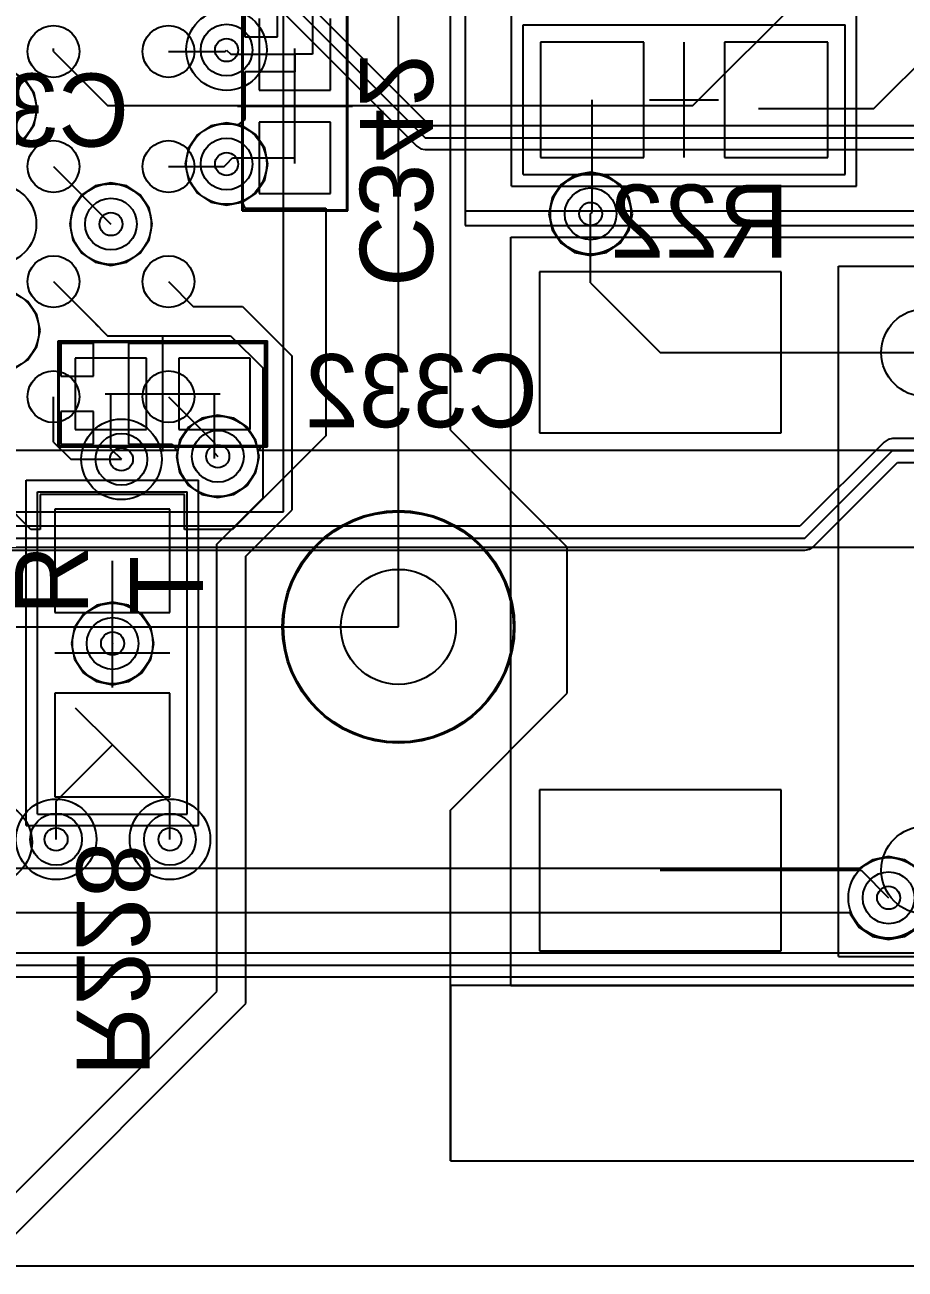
# Model space of a CAD drawing. Extents: x 28 to 300, y 18 to 330.
# Drawn here: x 176.72 to 184.38, y 98.34 to 109.15 of the extents above; entities that cross this region are included whole.
import ezdxf

# ---------------------------------------------------------------- set-up
doc = ezdxf.new("R2010")
doc.units = 0
for name, color, linetype in [('BOTTOMLAYER', 5, 'CONTINUOUS'), ('BOTTOMOVERLAY', 54, 'CONTINUOUS'), ('BOTTOMPASTE', 16, 'CONTINUOUS'), ('BOTTOMSOLDER', 6, 'CONTINUOUS'), ('DRILLDRAWING', 1, 'CONTINUOUS'), ('INTERNALPLANE1', 76, 'CONTINUOUS'), ('INTERNALPLANE6', 136, 'CONTINUOUS'), ('MECHANICAL14', 56, 'CONTINUOUS'), ('MECHANICAL15', 56, 'CONTINUOUS'), ('MECHANICAL16', 56, 'CONTINUOUS'), ('MIDLAYER1', 16, 'CONTINUOUS'), ('MIDLAYER3', 90, 'CONTINUOUS'), ('MULTILAYER', 9, 'CONTINUOUS'), ('TOPLAYER', 1, 'CONTINUOUS'), ('TOPOVERLAY', 2, 'CONTINUOUS'), ('TOPPASTE', 8, 'CONTINUOUS'), ('TOPSOLDER', 216, 'CONTINUOUS'), ('VIAHOLELAYER', 16, 'CONTINUOUS')]:
    doc.layers.add(name, color=color, linetype=linetype)

msp = doc.modelspace()

# ---------------------------------------------------------------- linework, layer by layer
at = {"layer": 'BOTTOMLAYER'}
for p, q in [((184.107, 108.428), (186.139, 110.46)), ((178.635, 109.336), (178.635, 109.052)), ((178.919, 109.052), (178.919, 109.336)), ((179.224, 109.336), (179.224, 108.899)), ((178.762, 109.209), (178.762, 108.589)), ((179.382, 108.589), (179.382, 109.209)), ((178.635, 109.052), (178.919, 109.052)), ((181.206, 109.004), (181.206, 108.004)), ((182.106, 109.004), (181.206, 109.004)), ((182.106, 108.004), (182.106, 109.004)), ((182.806, 109.004), (182.806, 108.004)), ((183.706, 109.004), (182.806, 109.004)), ((183.706, 108.004), (183.706, 109.004)), ((178.477, 108.936), (178.514, 108.899)), ((178.514, 108.899), (179.072, 108.899)), ((179.224, 108.899), (179.072, 108.899)), ((179.072, 108.899), (179.072, 108.747)), ((176.726, 108.678), (176.609, 108.756)), ((176.803, 108.562), (176.726, 108.678)), ((179.072, 108.747), (178.635, 108.747)), ((178.635, 108.747), (178.635, 108.462)), ((176.831, 108.424), (176.803, 108.562)), ((178.762, 108.589), (179.382, 108.589)), ((178.635, 108.462), (178.635, 108.462)), ((178.635, 108.462), (178.635, 108.436)), ((178.635, 108.436), (178.635, 108.436)), ((178.635, 108.436), (178.635, 108.333)), ((181.656, 107.526), (181.656, 108.504)), ((176.803, 108.287), (176.831, 108.424)), ((178.635, 108.333), (178.576, 108.285)), ((183.103, 108.428), (183.256, 108.428)), ((183.256, 108.428), (183.65, 108.428)), ((183.65, 108.428), (184.107, 108.428)), ((183.65, 108.428), (183.98, 108.428)), ((176.726, 108.17), (176.803, 108.287)), ((178.34, 108.277), (178.223, 108.2)), ((178.477, 108.305), (178.34, 108.277)), ((178.576, 108.285), (178.477, 108.305)), ((179.382, 108.309), (178.762, 108.309)), ((178.762, 108.309), (178.762, 107.689)), ((179.382, 107.689), (179.382, 108.309)), ((176.609, 108.093), (176.726, 108.17)), ((178.223, 108.2), (178.145, 108.083)), ((178.145, 108.083), (178.118, 107.946)), ((181.206, 108.004), (182.106, 108.004)), ((182.806, 108.004), (183.706, 108.004)), ((178.118, 107.946), (178.145, 107.808)), ((178.477, 107.946), (178.53, 107.999)), ((178.53, 107.999), (179.072, 107.999)), ((178.145, 107.808), (178.223, 107.692)), ((177.334, 107.756), (177.218, 107.678)), ((177.472, 107.783), (177.334, 107.756)), ((177.609, 107.756), (177.472, 107.783)), ((177.726, 107.678), (177.609, 107.756)), ((178.223, 107.692), (178.34, 107.614)), ((178.762, 107.689), (179.382, 107.689)), ((177.218, 107.678), (177.14, 107.562)), ((177.803, 107.562), (177.726, 107.678)), ((178.34, 107.614), (178.477, 107.587)), ((178.477, 107.587), (178.614, 107.614)), ((178.614, 107.614), (178.614, 107.614)), ((178.614, 107.614), (178.635, 107.562)), ((177.14, 107.562), (177.113, 107.424)), ((177.831, 107.424), (177.803, 107.562)), ((178.635, 107.562), (178.635, 107.562)), ((178.635, 107.562), (179.341, 107.562)), ((179.341, 107.562), (179.341, 105.584)), ((181.643, 107.513), (181.656, 107.526)), ((177.113, 107.424), (177.14, 107.287)), ((177.803, 107.287), (177.831, 107.424)), ((177.14, 107.287), (177.218, 107.17)), ((177.726, 107.17), (177.803, 107.287)), ((177.218, 107.17), (177.334, 107.093)), ((177.609, 107.093), (177.726, 107.17)), ((177.334, 107.093), (177.472, 107.065)), ((177.472, 107.065), (177.609, 107.093)), ((176.75, 106.752), (176.633, 106.83)), ((176.827, 106.635), (176.75, 106.752)), ((176.855, 106.498), (176.827, 106.635)), ((176.827, 106.361), (176.855, 106.498)), ((177.319, 106.386), (177.035, 106.386)), ((177.035, 106.386), (177.035, 106.102)), ((177.319, 106.102), (177.319, 106.386)), ((177.881, 106.386), (177.624, 106.386)), ((177.624, 106.386), (177.624, 105.949)), ((177.909, 106.386), (177.881, 106.386)), ((177.881, 106.386), (177.881, 106.386)), ((177.881, 106.386), (177.881, 106.386)), ((177.922, 106.386), (177.909, 106.386)), ((177.935, 106.386), (177.922, 106.386)), ((177.963, 106.386), (177.935, 106.386)), ((177.963, 106.386), (177.963, 106.386)), ((177.963, 106.386), (177.963, 106.386)), ((178.809, 106.386), (177.963, 106.386)), ((178.809, 105.512), (178.809, 106.386)), ((176.75, 106.244), (176.827, 106.361)), ((176.633, 106.166), (176.75, 106.244)), ((177.782, 106.259), (177.162, 106.259)), ((177.162, 106.259), (177.162, 105.639)), ((177.782, 105.639), (177.782, 106.259)), ((178.682, 106.259), (178.062, 106.259)), ((178.062, 106.259), (178.062, 105.639)), ((178.682, 105.639), (178.682, 106.259)), ((177.035, 106.102), (177.319, 106.102)), ((177.472, 105.471), (177.472, 105.949)), ((177.624, 105.949), (177.624, 105.512)), ((178.372, 105.435), (178.372, 105.949)), ((177.319, 105.797), (177.035, 105.797)), ((177.035, 105.797), (177.035, 105.512)), ((177.319, 105.512), (177.319, 105.797)), ((177.162, 105.639), (177.782, 105.639)), ((178.062, 105.639), (178.682, 105.639)), ((179.341, 105.584), (178.579, 104.822)), ((177.035, 105.512), (177.319, 105.512)), ((177.472, 105.471), (177.563, 105.38)), ((177.624, 105.512), (177.909, 105.512)), ((177.909, 105.512), (177.909, 105.512)), ((177.909, 105.512), (177.909, 105.512)), ((177.909, 105.512), (177.909, 105.512)), ((177.909, 105.512), (177.935, 105.512)), ((177.935, 105.512), (177.963, 105.512)), ((177.963, 105.512), (177.963, 105.512)), ((177.963, 105.512), (177.963, 105.512)), ((177.963, 105.512), (178.003, 105.512)), ((178.003, 105.512), (178.051, 105.453)), ((178.051, 105.453), (178.042, 105.406)), ((178.372, 105.435), (178.401, 105.406)), ((178.372, 105.406), (178.372, 105.435)), ((178.75, 105.453), (178.799, 105.512)), ((178.76, 105.406), (178.75, 105.453)), ((178.799, 105.512), (178.809, 105.512)), ((178.042, 105.406), (178.069, 105.268)), ((178.372, 105.386), (178.372, 105.406)), ((178.732, 105.268), (178.76, 105.406)), ((178.069, 105.268), (178.147, 105.152)), ((178.655, 105.152), (178.732, 105.268)), ((178.147, 105.152), (178.263, 105.074)), ((178.538, 105.074), (178.655, 105.152)), ((176.775, 104.771), (176.536, 105.01)), ((178.111, 105.075), (176.857, 105.075)), ((176.857, 105.075), (176.857, 104.771)), ((178.111, 104.771), (178.111, 105.075)), ((178.263, 105.074), (178.401, 105.047)), ((178.401, 105.047), (178.538, 105.074)), ((177.984, 104.948), (176.984, 104.948)), ((176.984, 104.948), (176.984, 104.048)), ((177.984, 104.048), (177.984, 104.948)), ((176.857, 104.771), (176.775, 104.771)), ((178.528, 104.771), (178.111, 104.771)), ((178.579, 104.822), (178.528, 104.771)), ((177.484, 103.783), (177.484, 104.498)), ((176.984, 104.048), (177.984, 104.048)), ((177.484, 103.783), (177.486, 103.78)), ((177.984, 103.348), (176.984, 103.348)), ((176.984, 103.348), (176.984, 102.448)), ((177.984, 102.448), (177.984, 103.348)), ((177.161, 103.221), (177.484, 102.898)), ((176.995, 102.409), (177.484, 102.898)), ((177.484, 102.898), (177.985, 102.397)), ((176.984, 102.448), (177.984, 102.448)), ((176.995, 102.078), (176.995, 102.409)), ((177.985, 102.078), (177.985, 102.397))]:
    msp.add_line(p, q, dxfattribs=at)
for centre in [(178.477, 108.936), (178.477, 107.946), (181.643, 107.513), (177.472, 107.424), (178.401, 105.406), (177.563, 105.38), (177.486, 103.78), (176.995, 102.078), (177.985, 102.078), (184.234, 101.57)]:
    msp.add_circle(centre, 0.225, dxfattribs=at)
at = {"layer": 'BOTTOMOVERLAY'}
for p, q in [((182.456, 108.004), (182.456, 109.004)), ((176.984, 103.698), (177.984, 103.698))]:
    msp.add_line(p, q, dxfattribs=at)
at = {"layer": 'BOTTOMPASTE'}
for p, q in [((178.762, 109.209), (178.762, 108.589)), ((179.382, 108.589), (179.382, 109.209)), ((181.206, 109.004), (181.206, 108.004)), ((182.106, 109.004), (181.206, 109.004)), ((182.106, 108.004), (182.106, 109.004)), ((182.806, 109.004), (182.806, 108.004)), ((183.706, 109.004), (182.806, 109.004)), ((183.706, 108.004), (183.706, 109.004)), ((178.762, 108.589), (179.382, 108.589)), ((179.382, 108.309), (178.762, 108.309)), ((178.762, 108.309), (178.762, 107.689)), ((179.382, 107.689), (179.382, 108.309)), ((181.206, 108.004), (182.106, 108.004)), ((182.806, 108.004), (183.706, 108.004)), ((178.762, 107.689), (179.382, 107.689)), ((177.782, 106.259), (177.162, 106.259)), ((177.162, 106.259), (177.162, 105.639)), ((177.782, 105.639), (177.782, 106.259)), ((178.682, 106.259), (178.062, 106.259)), ((178.062, 106.259), (178.062, 105.639)), ((178.682, 105.639), (178.682, 106.259)), ((177.162, 105.639), (177.782, 105.639)), ((178.062, 105.639), (178.682, 105.639)), ((177.984, 104.948), (176.984, 104.948)), ((176.984, 104.948), (176.984, 104.048)), ((177.984, 104.048), (177.984, 104.948)), ((176.984, 104.048), (177.984, 104.048)), ((177.984, 103.348), (176.984, 103.348)), ((176.984, 103.348), (176.984, 102.448)), ((177.984, 102.448), (177.984, 103.348)), ((176.984, 102.448), (177.984, 102.448))]:
    msp.add_line(p, q, dxfattribs=at)
at = {"layer": 'BOTTOMSOLDER'}
for p, q in [((178.762, 109.209), (178.762, 108.589)), ((179.382, 108.589), (179.382, 109.209)), ((181.206, 109.004), (181.206, 108.004)), ((182.106, 109.004), (181.206, 109.004)), ((182.106, 108.004), (182.106, 109.004)), ((182.806, 109.004), (182.806, 108.004)), ((183.706, 109.004), (182.806, 109.004)), ((183.706, 108.004), (183.706, 109.004)), ((178.762, 108.589), (179.382, 108.589)), ((179.382, 108.309), (178.762, 108.309)), ((178.762, 108.309), (178.762, 107.689)), ((179.382, 107.689), (179.382, 108.309)), ((181.206, 108.004), (182.106, 108.004)), ((182.806, 108.004), (183.706, 108.004)), ((178.762, 107.689), (179.382, 107.689)), ((177.782, 106.259), (177.162, 106.259)), ((177.162, 106.259), (177.162, 105.639)), ((177.782, 105.639), (177.782, 106.259)), ((178.682, 106.259), (178.062, 106.259)), ((178.062, 106.259), (178.062, 105.639)), ((178.682, 105.639), (178.682, 106.259)), ((177.162, 105.639), (177.782, 105.639)), ((178.062, 105.639), (178.682, 105.639)), ((177.984, 104.948), (176.984, 104.948)), ((176.984, 104.948), (176.984, 104.048)), ((177.984, 104.048), (177.984, 104.948)), ((176.984, 104.048), (177.984, 104.048)), ((177.984, 103.348), (176.984, 103.348)), ((176.984, 103.348), (176.984, 102.448)), ((177.984, 102.448), (177.984, 103.348)), ((176.984, 102.448), (177.984, 102.448))]:
    msp.add_line(p, q, dxfattribs=at)
at = {"layer": 'DRILLDRAWING'}
for centre in [(178.477, 108.936), (178.477, 107.946), (181.643, 107.513), (177.472, 107.424), (177.563, 105.38), (178.401, 105.406), (177.486, 103.78), (176.995, 102.078), (177.985, 102.078), (184.234, 101.57)]:
    msp.add_circle(centre, 0.1, dxfattribs=at)
at = {"layer": 'INTERNALPLANE1'}
for p, q in [((180.247, 108.278), (178.093, 110.432)), ((177.947, 110.286), (180.131, 108.101)), ((178.02, 110.359), (180.204, 108.174)), ((195.579, 108.278), (180.247, 108.278)), ((180.204, 108.174), (191.371, 108.174)), ((180.204, 108.174), (183.43, 108.174)), ((180.131, 108.101), (180.131, 108.101)), ((180.131, 108.101), (180.148, 108.09)), ((180.148, 108.09), (180.165, 108.079)), ((180.165, 108.079), (180.204, 108.071)), ((180.204, 108.071), (180.204, 108.071)), ((180.204, 108.071), (195.622, 108.071)), ((184.195, 105.53), (183.463, 104.798)), ((184.229, 105.552), (184.195, 105.53)), ((184.268, 105.56), (184.229, 105.552)), ((198.805, 105.56), (184.268, 105.56)), ((183.506, 104.695), (184.268, 105.457)), ((184.268, 105.457), (188.154, 105.457)), ((183.579, 104.621), (184.311, 105.353)), ((184.311, 105.353), (198.848, 105.353)), ((183.463, 104.798), (174.679, 104.798)), ((174.679, 104.695), (178.756, 104.695)), ((177.486, 104.695), (183.506, 104.695)), ((174.722, 104.591), (183.506, 104.591)), ((183.506, 104.591), (183.546, 104.599)), ((183.506, 104.591), (183.506, 104.591)), ((183.546, 104.599), (183.579, 104.621)), ((205.637, 101.09), (159.963, 101.09)), ((159.923, 100.986), (205.68, 100.986)), ((159.923, 100.883), (205.68, 100.883))]:
    msp.add_line(p, q, dxfattribs=at)
for centre in [(176.472, 108.424), (178.477, 107.946), (181.643, 107.513), (177.472, 107.424), (176.496, 106.498), (178.401, 105.406), (177.486, 103.78), (176.436, 102.052), (176.995, 102.078), (177.985, 102.078), (184.234, 101.57)]:
    msp.add_circle(centre, 0.35, dxfattribs=at)
at = {"layer": 'INTERNALPLANE6'}
for centre in [(178.477, 108.936), (181.643, 107.513), (176.472, 107.424), (177.563, 105.38), (176.436, 102.052), (176.995, 102.078), (177.985, 102.078)]:
    msp.add_circle(centre, 0.35, dxfattribs=at)
at = {"layer": 'MECHANICAL14'}
for p, q in [((178.972, 104.924), (178.972, 121.924)), ((178.622, 107.549), (178.622, 109.349)), ((179.522, 107.549), (179.522, 109.349)), ((181.056, 109.154), (183.856, 109.154)), ((181.056, 107.854), (181.056, 109.154)), ((183.856, 107.854), (183.856, 109.154)), ((181.056, 107.854), (183.856, 107.854)), ((178.622, 107.549), (179.522, 107.549)), ((183.799, 101.059), (183.799, 107.059)), ((183.799, 107.059), (189.799, 107.059)), ((177.022, 106.399), (178.822, 106.399)), ((177.022, 105.499), (177.022, 106.399)), ((178.822, 105.499), (178.822, 106.399)), ((177.022, 105.499), (178.822, 105.499)), ((176.834, 105.098), (178.134, 105.098)), ((176.834, 102.298), (176.834, 105.098)), ((178.134, 102.298), (178.134, 105.098)), ((161.972, 104.924), (178.972, 104.924)), ((176.834, 102.298), (178.134, 102.298)), ((183.799, 101.059), (189.799, 101.059))]:
    msp.add_line(p, q, dxfattribs=at)
for centre in [(184.551, 106.307), (184.551, 101.811)]:
    msp.add_circle(centre, 0.381, dxfattribs=at)
at = {"layer": 'MECHANICAL15'}
for p, q in [((179.972, 103.924), (179.972, 122.924)), ((180.956, 107.754), (180.956, 109.254)), ((183.956, 107.754), (183.956, 109.254)), ((182.456, 108.204), (182.456, 108.804)), ((182.156, 108.504), (182.756, 108.504)), ((180.956, 107.754), (183.956, 107.754)), ((180.949, 100.809), (180.949, 107.309)), ((180.949, 107.309), (192.649, 107.309)), ((160.972, 103.924), (179.972, 103.924)), ((180.949, 100.809), (192.649, 100.809))]:
    msp.add_line(p, q, dxfattribs=at)
at = {"layer": 'MECHANICAL16'}
for p, q in [((178.972, 104.924), (178.972, 121.924)), ((178.612, 107.539), (178.612, 109.359)), ((179.532, 107.539), (179.532, 109.359)), ((179.072, 107.949), (179.072, 108.949)), ((178.572, 108.449), (179.572, 108.449)), ((178.612, 107.539), (179.532, 107.539)), ((177.012, 106.409), (178.832, 106.409)), ((177.012, 105.489), (177.012, 106.409)), ((177.922, 105.449), (177.922, 106.449)), ((178.832, 105.489), (178.832, 106.409)), ((177.422, 105.949), (178.422, 105.949)), ((177.012, 105.489), (178.832, 105.489)), ((176.734, 102.198), (176.734, 105.198)), ((176.734, 105.198), (178.234, 105.198)), ((178.234, 102.198), (178.234, 105.198)), ((161.972, 104.924), (178.972, 104.924)), ((177.484, 103.398), (177.484, 103.998)), ((177.184, 103.698), (177.784, 103.698)), ((176.734, 102.198), (178.234, 102.198))]:
    msp.add_line(p, q, dxfattribs=at)
at = {"layer": 'MIDLAYER1'}
for p, q in [((176.726, 108.678), (176.609, 108.756)), ((176.803, 108.562), (176.726, 108.678)), ((176.831, 108.424), (176.803, 108.562)), ((176.803, 108.287), (176.831, 108.424)), ((176.726, 108.17), (176.803, 108.287)), ((178.34, 108.277), (178.223, 108.2)), ((178.477, 108.305), (178.34, 108.277)), ((178.614, 108.277), (178.477, 108.305)), ((178.731, 108.2), (178.614, 108.277)), ((176.609, 108.093), (176.726, 108.17)), ((178.223, 108.2), (178.145, 108.083)), ((178.809, 108.083), (178.731, 108.2)), ((178.145, 108.083), (178.118, 107.946)), ((178.836, 107.946), (178.809, 108.083)), ((178.118, 107.946), (178.145, 107.808)), ((178.809, 107.808), (178.836, 107.946)), ((178.145, 107.808), (178.223, 107.692)), ((178.731, 107.692), (178.809, 107.808)), ((181.504, 107.848), (181.387, 107.769)), ((181.643, 107.876), (181.504, 107.848)), ((181.782, 107.848), (181.643, 107.876)), ((181.899, 107.769), (181.782, 107.848)), ((177.334, 107.756), (177.218, 107.678)), ((177.472, 107.783), (177.334, 107.756)), ((177.609, 107.756), (177.472, 107.783)), ((177.726, 107.678), (177.609, 107.756)), ((178.223, 107.692), (178.34, 107.614)), ((178.614, 107.614), (178.731, 107.692)), ((181.387, 107.769), (181.308, 107.652)), ((181.978, 107.652), (181.899, 107.769)), ((177.218, 107.678), (177.14, 107.562)), ((177.803, 107.562), (177.726, 107.678)), ((178.34, 107.614), (178.477, 107.587)), ((178.477, 107.587), (178.614, 107.614)), ((181.308, 107.652), (181.28, 107.513)), ((182.006, 107.513), (181.978, 107.652)), ((177.14, 107.562), (177.113, 107.424)), ((177.831, 107.424), (177.803, 107.562)), ((181.28, 107.513), (181.308, 107.374)), ((181.978, 107.374), (182.006, 107.513)), ((177.113, 107.424), (177.14, 107.287)), ((177.803, 107.287), (177.831, 107.424)), ((181.308, 107.374), (181.387, 107.257)), ((181.899, 107.257), (181.978, 107.374)), ((177.14, 107.287), (177.218, 107.17)), ((177.726, 107.17), (177.803, 107.287)), ((181.387, 107.257), (181.504, 107.178)), ((181.782, 107.178), (181.899, 107.257)), ((177.218, 107.17), (177.334, 107.093)), ((177.609, 107.093), (177.726, 107.17)), ((181.504, 107.178), (181.643, 107.151)), ((181.643, 107.151), (181.782, 107.178)), ((177.334, 107.093), (177.472, 107.065)), ((177.472, 107.065), (177.609, 107.093)), ((176.75, 106.752), (176.633, 106.83)), ((176.827, 106.635), (176.75, 106.752)), ((176.855, 106.498), (176.827, 106.635)), ((176.827, 106.361), (176.855, 106.498)), ((176.75, 106.244), (176.827, 106.361)), ((176.633, 106.166), (176.75, 106.244)), ((178.263, 105.737), (178.147, 105.66)), ((178.401, 105.765), (178.263, 105.737)), ((178.538, 105.737), (178.401, 105.765)), ((178.655, 105.66), (178.538, 105.737)), ((178.147, 105.66), (178.069, 105.543)), ((178.732, 105.543), (178.655, 105.66)), ((178.069, 105.543), (178.052, 105.457)), ((178.75, 105.457), (178.732, 105.543)), ((178.052, 105.457), (175.898, 105.457)), ((198.848, 105.457), (178.75, 105.457))]:
    msp.add_line(p, q, dxfattribs=at)
for centre in [(178.477, 108.936), (178.477, 107.946), (181.643, 107.513), (177.472, 107.424), (178.401, 105.406), (177.563, 105.38), (177.486, 103.78), (176.995, 102.078), (177.985, 102.078), (184.234, 101.57)]:
    msp.add_circle(centre, 0.225, dxfattribs=at)
at = {"layer": 'MIDLAYER3'}
for p, q in [((174.328, 104.618), (187.536, 104.618)), ((177.349, 104.112), (177.233, 104.034)), ((177.486, 104.139), (177.349, 104.112)), ((177.624, 104.112), (177.486, 104.139)), ((177.74, 104.034), (177.624, 104.112)), ((177.233, 104.034), (177.155, 103.918)), ((177.818, 103.918), (177.74, 104.034)), ((177.155, 103.918), (177.128, 103.78)), ((177.845, 103.78), (177.818, 103.918)), ((177.128, 103.78), (177.155, 103.643)), ((177.818, 103.643), (177.845, 103.78)), ((177.155, 103.643), (177.233, 103.526)), ((177.74, 103.526), (177.818, 103.643)), ((177.233, 103.526), (177.349, 103.449)), ((177.624, 103.449), (177.74, 103.526)), ((177.349, 103.449), (177.486, 103.421)), ((177.486, 103.421), (177.624, 103.449)), ((184.096, 101.901), (183.98, 101.824)), ((184.234, 101.928), (184.096, 101.901)), ((184.371, 101.901), (184.234, 101.928)), ((184.487, 101.824), (184.371, 101.901)), ((183.98, 101.824), (174.654, 101.824)), ((173.648, 101.443), (183.896, 101.443)), ((183.896, 101.443), (183.899, 101.431)), ((183.899, 101.431), (183.977, 101.313)), ((183.977, 101.313), (184.095, 101.235)), ((184.373, 101.235), (184.49, 101.313)), ((184.095, 101.235), (184.234, 101.207)), ((184.234, 101.207), (184.373, 101.235)), ((204.109, 98.369), (154.805, 98.369))]:
    msp.add_line(p, q, dxfattribs=at)
for centre in [(178.477, 108.936), (178.477, 107.946), (181.643, 107.513), (177.472, 107.424), (178.401, 105.406), (177.563, 105.38), (177.486, 103.78), (176.995, 102.078), (177.985, 102.078), (184.234, 101.57)]:
    msp.add_circle(centre, 0.225, dxfattribs=at)
at = {"layer": 'MULTILAYER'}
for centre in [(178.477, 108.936), (178.477, 107.946), (181.643, 107.513), (177.472, 107.424), (178.401, 105.406), (177.563, 105.38), (177.486, 103.78), (176.995, 102.078), (177.985, 102.078), (184.234, 101.57)]:
    msp.add_circle(centre, 0.225, dxfattribs=at)
at = {"layer": 'TOPLAYER'}
for p, q in [((182.532, 108.453), (187.739, 113.66)), ((176.972, 108.924), (176.972, 108.951)), ((176.972, 108.924), (177.443, 108.453)), ((177.972, 108.924), (178.465, 108.924)), ((178.465, 108.924), (178.477, 108.936)), ((177.443, 108.453), (182.532, 108.453)), ((176.972, 107.924), (177.472, 107.424)), ((176.972, 107.924), (176.972, 107.924)), ((177.972, 107.924), (178.455, 107.924)), ((178.455, 107.924), (178.477, 107.946)), ((181.643, 106.915), (181.643, 107.513)), ((176.972, 106.924), (177.311, 106.585)), ((176.972, 106.924), (176.972, 106.924)), ((177.972, 106.924), (178.188, 106.708)), ((183.299, 107.009), (181.199, 107.009)), ((181.199, 107.009), (181.199, 105.609)), ((183.299, 105.609), (183.299, 107.009)), ((181.643, 106.915), (182.249, 106.309)), ((178.188, 106.708), (178.616, 106.708)), ((178.616, 106.708), (179.048, 106.276)), ((177.311, 106.585), (177.442, 106.454)), ((177.311, 106.585), (177.362, 106.534)), ((177.442, 106.454), (178.511, 106.454)), ((178.511, 106.454), (178.794, 106.171)), ((179.048, 104.94), (179.048, 106.276)), ((182.249, 106.309), (191.349, 106.309)), ((178.794, 105.046), (178.794, 106.171)), ((176.972, 105.53), (176.972, 105.924)), ((177.972, 105.924), (178.375, 105.521)), ((176.972, 105.53), (177.122, 105.38)), ((178.375, 105.507), (178.375, 105.521)), ((181.199, 105.609), (183.299, 105.609)), ((177.122, 105.38), (177.123, 105.38)), ((177.123, 105.38), (177.563, 105.38)), ((178.392, 104.643), (178.794, 105.046)), ((178.646, 104.538), (179.048, 104.94)), ((178.392, 100.757), (178.392, 104.643)), ((178.646, 100.652), (178.646, 104.538)), ((183.299, 102.509), (181.199, 102.509)), ((181.199, 102.509), (181.199, 101.109)), ((183.299, 101.109), (183.299, 102.509)), ((182.249, 101.809), (183.995, 101.809)), ((183.995, 101.809), (184.234, 101.57)), ((181.199, 101.109), (183.299, 101.109)), ((176.233, 98.598), (178.392, 100.757)), ((176.338, 98.344), (178.646, 100.652))]:
    msp.add_line(p, q, dxfattribs=at)
for centre, radius in [((176.972, 108.924), 0.225), ((177.972, 108.924), 0.225), ((178.477, 108.936), 0.225), ((176.972, 107.924), 0.225), ((177.972, 107.924), 0.225), ((178.477, 107.946), 0.225), ((181.643, 107.513), 0.225), ((177.472, 107.424), 0.225), ((176.972, 106.924), 0.225), ((177.972, 106.924), 0.225), ((176.972, 105.924), 0.225), ((177.972, 105.924), 0.225), ((178.401, 105.406), 0.225), ((177.563, 105.38), 0.225), ((179.972, 103.924), 1), ((179.972, 103.924), 0.5), ((177.486, 103.78), 0.225), ((176.995, 102.078), 0.225), ((177.985, 102.078), 0.225), ((184.234, 101.57), 0.225)]:
    msp.add_circle(centre, radius, dxfattribs=at)
at = {"layer": 'TOPOVERLAY'}
for p, q in [((178.972, 104.924), (178.972, 121.924)), ((180.424, 105.634), (180.424, 110.841)), ((180.551, 110.333), (180.551, 107.412)), ((180.551, 107.539), (205.062, 107.539)), ((180.551, 107.412), (184.742, 107.412)), ((183.799, 101.059), (183.799, 107.059)), ((183.799, 107.059), (189.799, 107.059)), ((180.424, 105.634), (181.44, 104.618)), ((161.972, 104.924), (178.972, 104.924)), ((181.44, 103.348), (181.44, 104.618)), ((180.424, 102.332), (181.44, 103.348)), ((180.424, 99.284), (180.424, 102.332)), ((183.799, 101.059), (189.799, 101.059)), ((180.424, 100.808), (180.424, 99.284)), ((185.631, 100.808), (180.424, 100.808)), ((180.424, 99.284), (180.932, 99.284)), ((180.424, 99.284), (185.631, 99.284)), ((180.932, 99.284), (205.062, 99.284))]:
    msp.add_line(p, q, dxfattribs=at)
for centre in [(184.551, 106.307), (184.551, 101.811)]:
    msp.add_circle(centre, 0.381, dxfattribs=at)
at = {"layer": 'TOPPASTE'}
for p, q in [((183.299, 107.009), (181.199, 107.009)), ((181.199, 107.009), (181.199, 105.609)), ((183.299, 105.609), (183.299, 107.009)), ((181.199, 105.609), (183.299, 105.609)), ((183.299, 102.509), (181.199, 102.509)), ((181.199, 102.509), (181.199, 101.109)), ((183.299, 101.109), (183.299, 102.509)), ((181.199, 101.109), (183.299, 101.109))]:
    msp.add_line(p, q, dxfattribs=at)
for centre in [(176.972, 108.924), (177.972, 108.924), (176.972, 107.924), (177.972, 107.924), (176.972, 106.924), (177.972, 106.924), (176.972, 105.924), (177.972, 105.924)]:
    msp.add_circle(centre, 0.225, dxfattribs=at)
at = {"layer": 'TOPSOLDER'}
for p, q in [((183.299, 107.009), (181.199, 107.009)), ((181.199, 107.009), (181.199, 105.609)), ((183.299, 105.609), (183.299, 107.009)), ((181.199, 105.609), (183.299, 105.609)), ((183.299, 102.509), (181.199, 102.509)), ((181.199, 102.509), (181.199, 101.109)), ((183.299, 101.109), (183.299, 102.509)), ((181.199, 101.109), (183.299, 101.109))]:
    msp.add_line(p, q, dxfattribs=at)
for centre, radius in [((176.972, 108.924), 0.225), ((177.972, 108.924), 0.225), ((176.972, 107.924), 0.225), ((177.972, 107.924), 0.225), ((176.972, 106.924), 0.225), ((177.972, 106.924), 0.225), ((176.972, 105.924), 0.225), ((177.972, 105.924), 0.225), ((179.972, 103.924), 1.01)]:
    msp.add_circle(centre, radius, dxfattribs=at)
at = {"layer": 'VIAHOLELAYER'}
for centre in [(178.477, 108.936), (178.477, 107.946), (181.643, 107.513), (177.472, 107.424), (177.563, 105.38), (178.401, 105.406), (177.486, 103.78), (176.995, 102.078), (177.985, 102.078), (184.234, 101.57)]:
    msp.add_circle(centre, 0.1, dxfattribs=at)

# ---------------------------------------------------------------- texts
at = {"layer": 'BOTTOMOVERLAY', "text_generation_flag": 2}
for s, rotation, p in [('C342', 270, (179.636, 106.878)), ('C364', 360, (177.63, 108.097)), ('R22', 360, (183.37, 107.132)), ('R228', 270, (177.173, 100.02))]:
    msp.add_text(s, height=0.635, rotation=rotation, dxfattribs=at).set_placement(p)
msp.add_text('C332', height=0.635, dxfattribs=at).set_placement((181.186, 105.659))
at = {"layer": 'MECHANICAL14'}
for s, p in [('R', (177.272, 104.024)), ('T', (178.272, 104.024))]:
    msp.add_text(s, height=0.635, rotation=90, dxfattribs=at).set_placement(p)

doc.saveas('drawing.dxf')
